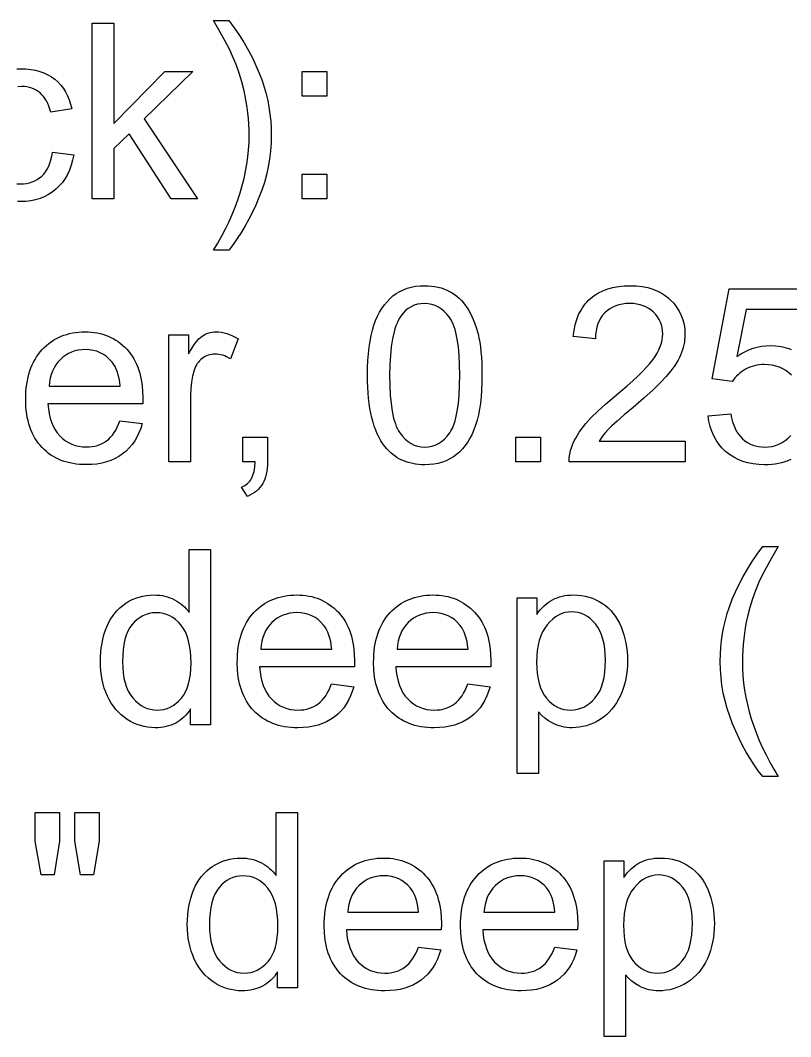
# Model space of a CAD drawing. Extents: x 0.6 to 44.2, y 0 to 23.3.
# Drawn here: x 8.001 to 9.757, y 19.765 to 22.083 of the extents above; entities that cross this region are included whole.
import ezdxf

# ---------------------------------------------------------------- set-up
doc = ezdxf.new("R2010")
doc.units = 0
doc.layers.add('CUTOUTS', color=1, linetype='CONTINUOUS')

msp = doc.modelspace()

# ---------------------------------------------------------------- linework, layer by layer
at = {"layer": 'CUTOUTS'}
for points in [[(8.1647, 21.676), (8.1647, 22.076), (8.2138, 22.076), (8.2138, 21.8479), (8.33, 21.9658), (8.3936, 21.9658), (8.2828, 21.8583), (8.4048, 21.676), (8.3442, 21.676), (8.2485, 21.8242), (8.2138, 21.7909), (8.2138, 21.676)], [(8.476, 21.5584), (8.4408, 21.5584), (8.4507, 21.5748), (8.4599, 21.5912), (8.4685, 21.6076), (8.4765, 21.6239), (8.4838, 21.6403), (8.4905, 21.6567), (8.4966, 21.6731), (8.502, 21.6895), (8.5068, 21.7059), (8.5109, 21.7222), (8.5144, 21.7386), (8.5173, 21.755), (8.5195, 21.7714), (8.5211, 21.7878), (8.5221, 21.8042), (8.5224, 21.8206), (8.5222, 21.8334), (8.5217, 21.8462), (8.5208, 21.859), (8.5195, 21.8717), (8.5178, 21.8844), (8.5158, 21.8971), (8.5134, 21.9098), (8.5107, 21.9224), (8.5056, 21.9427), (8.4996, 21.9625), (8.4926, 21.982), (8.4847, 22.001), (8.478, 22.0153), (8.4684, 22.0337), (8.456, 22.0562), (8.4408, 22.0828), (8.476, 22.0828), (8.4884, 22.0657), (8.5, 22.0486), (8.5107, 22.0314), (8.5206, 22.0142), (8.5297, 21.997), (8.5379, 21.9798), (8.5453, 21.9626), (8.5519, 21.9453), (8.5568, 21.9304), (8.5611, 21.9152), (8.5647, 21.9), (8.5676, 21.8845), (8.5699, 21.8688), (8.5716, 21.853), (8.5726, 21.8371), (8.5729, 21.8209), (8.5724, 21.8026), (8.5711, 21.7844), (8.5689, 21.7663), (8.5658, 21.7485), (8.5618, 21.7307), (8.557, 21.7132), (8.5513, 21.6957), (8.5446, 21.6785), (8.5374, 21.6616), (8.5298, 21.6452), (8.5218, 21.6294), (8.5134, 21.6141), (8.5046, 21.5994), (8.4954, 21.5852), (8.4859, 21.5715)], [(8.6435, 21.9099), (8.6435, 21.9658), (8.6995, 21.9658), (8.6995, 21.9099)], [(8.6435, 21.676), (8.6435, 21.732), (8.6995, 21.732), (8.6995, 21.676)], [(8.7923, 21.2733), (8.7925, 21.2906), (8.7932, 21.307), (8.7943, 21.3226), (8.7959, 21.3373), (8.798, 21.3512), (8.8005, 21.3641), (8.8034, 21.3762), (8.8068, 21.3875), (8.8107, 21.398), (8.815, 21.4079), (8.8198, 21.4171), (8.825, 21.4258), (8.8306, 21.4338), (8.8367, 21.4412), (8.8433, 21.448), (8.8502, 21.4542), (8.8577, 21.4597), (8.8656, 21.4645), (8.8739, 21.4685), (8.8827, 21.4718), (8.892, 21.4744), (8.9018, 21.4762), (8.912, 21.4773), (8.9227, 21.4777), (8.9306, 21.4775), (8.9383, 21.4769), (8.9457, 21.4758), (8.9529, 21.4744), (8.9598, 21.4726), (8.9665, 21.4704), (8.973, 21.4677), (8.9792, 21.4647), (8.9851, 21.4613), (8.9908, 21.4575), (8.9962, 21.4534), (9.0013, 21.4489), (9.0062, 21.444), (9.0108, 21.4388), (9.0152, 21.4332), (9.0193, 21.4273), (9.0231, 21.4211), (9.0268, 21.4144), (9.0302, 21.4075), (9.0334, 21.4002), (9.0364, 21.3926), (9.0392, 21.3847), (9.0441, 21.3678), (9.0462, 21.3587), (9.048, 21.3488), (9.0496, 21.3381), (9.0508, 21.3267), (9.0518, 21.3145), (9.0525, 21.3015), (9.0531, 21.2733), (9.0529, 21.2561), (9.0522, 21.2398), (9.0511, 21.2243), (9.0495, 21.2097), (9.0474, 21.1959), (9.045, 21.183), (9.042, 21.1709), (9.0386, 21.1597), (9.0348, 21.1492), (9.0305, 21.1393), (9.0258, 21.13), (9.0206, 21.1213), (9.015, 21.1133), (9.0089, 21.1058), (9.0024, 21.099), (8.9954, 21.0928), (8.988, 21.0873), (8.9801, 21.0825), (8.9717, 21.0784), (8.9628, 21.0751), (8.9535, 21.0725), (8.9437, 21.0707), (8.9334, 21.0696), (8.9227, 21.0692), (8.9155, 21.0694), (8.9086, 21.0699), (8.9019, 21.0707), (8.8953, 21.0718), (8.8889, 21.0733), (8.8828, 21.075), (8.8768, 21.0771), (8.871, 21.0796), (8.8655, 21.0823), (8.8601, 21.0854), (8.8549, 21.0888), (8.8499, 21.0925), (8.8451, 21.0966), (8.8405, 21.101), (8.836, 21.1057), (8.8318, 21.1107), (8.827, 21.1172), (8.8225, 21.1241), (8.8184, 21.1316), (8.8145, 21.1396), (8.811, 21.148), (8.8077, 21.157), (8.8048, 21.1664), (8.8021, 21.1763), (8.7998, 21.1867), (8.7978, 21.1976), (8.7961, 21.209), (8.7947, 21.2209), (8.7936, 21.2332), (8.7929, 21.2461), (8.7924, 21.2595)], [(9.5164, 21.1232), (9.5164, 21.076), (9.252, 21.076), (9.2522, 21.0848), (9.2532, 21.0934), (9.255, 21.1019), (9.2577, 21.1101), (9.2604, 21.1169), (9.2635, 21.1236), (9.267, 21.1303), (9.2709, 21.1369), (9.2751, 21.1436), (9.2797, 21.1502), (9.2847, 21.1568), (9.2901, 21.1633), (9.3024, 21.1769), (9.3173, 21.1916), (9.3346, 21.2072), (9.3543, 21.2239), (9.37, 21.2369), (9.3843, 21.2493), (9.3973, 21.2609), (9.409, 21.2718), (9.4193, 21.2821), (9.4284, 21.2916), (9.4361, 21.3005), (9.4425, 21.3086), (9.4478, 21.3164), (9.4525, 21.324), (9.4564, 21.3316), (9.4596, 21.339), (9.4622, 21.3464), (9.4639, 21.3536), (9.465, 21.3607), (9.4654, 21.3677), (9.465, 21.3749), (9.4641, 21.3817), (9.4624, 21.3883), (9.4602, 21.3946), (9.4572, 21.4006), (9.4536, 21.4064), (9.4494, 21.4118), (9.4445, 21.417), (9.4391, 21.4217), (9.4333, 21.4257), (9.4271, 21.4292), (9.4205, 21.432), (9.4135, 21.4342), (9.4061, 21.4358), (9.3983, 21.4367), (9.3901, 21.437), (9.3814, 21.4367), (9.3732, 21.4357), (9.3655, 21.434), (9.3581, 21.4317), (9.3513, 21.4287), (9.3448, 21.425), (9.3389, 21.4207), (9.3333, 21.4157), (9.3283, 21.4101), (9.324, 21.4041), (9.3203, 21.3975), (9.3173, 21.3904), (9.3149, 21.3827), (9.3132, 21.3746), (9.3122, 21.3659), (9.3118, 21.3568), (9.2613, 21.362), (9.263, 21.3757), (9.2657, 21.3885), (9.2692, 21.4006), (9.2736, 21.4117), (9.279, 21.4221), (9.282, 21.4269), (9.2852, 21.4316), (9.2886, 21.436), (9.2923, 21.4402), (9.2962, 21.4443), (9.3003, 21.4481), (9.3091, 21.455), (9.3187, 21.461), (9.3289, 21.4661), (9.3399, 21.4703), (9.3517, 21.4735), (9.3641, 21.4758), (9.3773, 21.4772), (9.3912, 21.4777), (9.4052, 21.4772), (9.4184, 21.4757), (9.431, 21.4732), (9.4427, 21.4697), (9.4483, 21.4676), (9.4537, 21.4652), (9.459, 21.4626), (9.464, 21.4597), (9.4689, 21.4566), (9.4735, 21.4532), (9.478, 21.4496), (9.4823, 21.4457), (9.4902, 21.4375), (9.497, 21.4288), (9.5027, 21.4196), (9.5075, 21.41), (9.5111, 21.3999), (9.5138, 21.3893), (9.5153, 21.3782), (9.5159, 21.3666), (9.5157, 21.3606), (9.5152, 21.3547), (9.5145, 21.3487), (9.5134, 21.3428), (9.512, 21.3369), (9.5103, 21.3311), (9.506, 21.3194), (9.5034, 21.3136), (9.5003, 21.3077), (9.4968, 21.3017), (9.493, 21.2956), (9.484, 21.2832), (9.4734, 21.2706), (9.4601, 21.2566), (9.4431, 21.2401), (9.4223, 21.2214), (9.3977, 21.2002), (9.3776, 21.1831), (9.3614, 21.169), (9.3492, 21.1579), (9.341, 21.1498), (9.335, 21.1432), (9.3295, 21.1366), (9.3246, 21.1299), (9.3202, 21.1232)], [(8.8427, 21.2733), (8.8431, 21.2497), (8.8442, 21.2282), (8.846, 21.2087), (8.8485, 21.1913), (8.8517, 21.1759), (8.8536, 21.169), (8.8557, 21.1626), (8.8579, 21.1567), (8.8604, 21.1514), (8.863, 21.1465), (8.8658, 21.1422), (8.8717, 21.1346), (8.878, 21.1279), (8.8846, 21.1223), (8.8915, 21.1177), (8.8988, 21.1142), (8.9064, 21.1116), (8.9144, 21.1101), (8.9227, 21.1096), (8.931, 21.1101), (8.9389, 21.1116), (8.9465, 21.1142), (8.9538, 21.1178), (8.9608, 21.1224), (8.9674, 21.128), (8.9736, 21.1347), (8.9796, 21.1423), (8.9824, 21.1467), (8.985, 21.1515), (8.9874, 21.1569), (8.9897, 21.1628), (8.9917, 21.1692), (8.9936, 21.1761), (8.9969, 21.1914), (8.9994, 21.2088), (9.0012, 21.2283), (9.0023, 21.2498), (9.0026, 21.2733), (9.0023, 21.297), (9.0012, 21.3185), (8.9994, 21.3381), (8.9969, 21.3555), (8.9936, 21.3709), (8.9917, 21.3778), (8.9897, 21.3842), (8.9874, 21.39), (8.985, 21.3954), (8.9824, 21.4002), (8.9796, 21.4045), (8.9736, 21.4121), (8.9673, 21.4187), (8.9607, 21.4243), (8.9537, 21.4289), (8.9463, 21.4324), (8.9386, 21.435), (8.9305, 21.4365), (8.9221, 21.437), (8.9139, 21.4366), (8.9061, 21.4352), (8.8987, 21.433), (8.8917, 21.4298), (8.8852, 21.4258), (8.8791, 21.4209), (8.8734, 21.4151), (8.8681, 21.4084), (8.865, 21.4035), (8.8622, 21.3983), (8.8595, 21.3925), (8.857, 21.3862), (8.8547, 21.3795), (8.8526, 21.3722), (8.8491, 21.3563), (8.8463, 21.3385), (8.8443, 21.3187), (8.8431, 21.297)], [(8.2277, 21.1693), (8.2785, 21.1631), (8.2752, 21.1523), (8.2712, 21.1421), (8.2666, 21.1325), (8.2614, 21.1236), (8.2555, 21.1153), (8.249, 21.1076), (8.2418, 21.1005), (8.234, 21.094), (8.2256, 21.0883), (8.2166, 21.0833), (8.2071, 21.0791), (8.197, 21.0756), (8.1864, 21.0729), (8.1752, 21.071), (8.1634, 21.0699), (8.1511, 21.0695), (8.1432, 21.0696), (8.1356, 21.0701), (8.1281, 21.0709), (8.1209, 21.0719), (8.1139, 21.0733), (8.1071, 21.075), (8.1005, 21.077), (8.0941, 21.0793), (8.0879, 21.0819), (8.0819, 21.0848), (8.0761, 21.088), (8.0705, 21.0915), (8.0651, 21.0953), (8.06, 21.0995), (8.055, 21.1039), (8.0502, 21.1086), (8.0457, 21.1136), (8.0415, 21.1189), (8.0376, 21.1244), (8.0339, 21.1302), (8.0306, 21.1362), (8.0275, 21.1424), (8.0248, 21.1489), (8.0223, 21.1557), (8.0201, 21.1627), (8.0182, 21.1699), (8.0166, 21.1774), (8.0153, 21.1851), (8.0143, 21.1931), (8.0136, 21.2013), (8.013, 21.2185), (8.0131, 21.2275), (8.0136, 21.2362), (8.0143, 21.2447), (8.0153, 21.253), (8.0167, 21.261), (8.0183, 21.2687), (8.0202, 21.2762), (8.0224, 21.2834), (8.0249, 21.2904), (8.0277, 21.2971), (8.0308, 21.3035), (8.0342, 21.3097), (8.0378, 21.3157), (8.0418, 21.3214), (8.0461, 21.3268), (8.0506, 21.332), (8.0554, 21.3369), (8.0604, 21.3414), (8.0655, 21.3457), (8.0709, 21.3496), (8.0764, 21.3533), (8.082, 21.3566), (8.0879, 21.3596), (8.0939, 21.3622), (8.1001, 21.3646), (8.1064, 21.3667), (8.113, 21.3684), (8.1197, 21.3698), (8.1266, 21.3709), (8.1337, 21.3717), (8.1409, 21.3722), (8.1483, 21.3723), (8.1555, 21.3722), (8.1625, 21.3717), (8.1694, 21.371), (8.1761, 21.3699), (8.1826, 21.3685), (8.1889, 21.3668), (8.1951, 21.3648), (8.2011, 21.3625), (8.207, 21.3598), (8.2127, 21.3569), (8.2182, 21.3536), (8.2235, 21.3501), (8.2287, 21.3462), (8.2337, 21.3421), (8.2386, 21.3376), (8.2433, 21.3328), (8.2477, 21.3277), (8.2519, 21.3224), (8.2558, 21.3168), (8.2594, 21.311), (8.2627, 21.3049), (8.2657, 21.2986), (8.2685, 21.292), (8.2709, 21.2852), (8.2731, 21.2781), (8.2749, 21.2707), (8.2765, 21.2632), (8.2778, 21.2553), (8.2788, 21.2472), (8.2795, 21.2389), (8.2801, 21.2215), (8.2798, 21.2084), (8.0637, 21.2084), (8.0648, 21.1968), (8.0665, 21.1859), (8.0688, 21.1757), (8.0719, 21.1662), (8.0756, 21.1574), (8.08, 21.1493), (8.085, 21.1419), (8.0908, 21.1352), (8.097, 21.1293), (8.1036, 21.1241), (8.1107, 21.1198), (8.118, 21.1162), (8.1258, 21.1134), (8.1339, 21.1114), (8.1424, 21.1103), (8.1513, 21.1099), (8.158, 21.1101), (8.1643, 21.1107), (8.1705, 21.1119), (8.1764, 21.1134), (8.182, 21.1154), (8.1874, 21.1178), (8.1925, 21.1207), (8.1974, 21.124), (8.2021, 21.1279), (8.2065, 21.1322), (8.2106, 21.1371), (8.2146, 21.1425), (8.2182, 21.1484), (8.2216, 21.1548), (8.2248, 21.1618)], [(8.3396, 21.076), (8.3396, 21.3658), (8.3838, 21.3658), (8.3838, 21.3219), (8.3921, 21.336), (8.3961, 21.342), (8.4001, 21.3474), (8.4039, 21.3522), (8.4077, 21.3563), (8.4114, 21.3597), (8.415, 21.3625), (8.4187, 21.3648), (8.4224, 21.3668), (8.4262, 21.3685), (8.4301, 21.3699), (8.4341, 21.371), (8.4381, 21.3717), (8.4423, 21.3722), (8.4465, 21.3723), (8.4528, 21.3721), (8.459, 21.3714), (8.4653, 21.3701), (8.4716, 21.3684), (8.4779, 21.3662), (8.4843, 21.3634), (8.4906, 21.3602), (8.497, 21.3565), (8.4801, 21.311), (8.4711, 21.3156), (8.4666, 21.3174), (8.4621, 21.3189), (8.4576, 21.3201), (8.4531, 21.3209), (8.4486, 21.3214), (8.4441, 21.3216), (8.4401, 21.3214), (8.4362, 21.321), (8.4325, 21.3202), (8.4288, 21.3192), (8.4252, 21.3178), (8.4218, 21.3161), (8.4184, 21.3142), (8.4152, 21.3119), (8.4121, 21.3094), (8.4092, 21.3066), (8.4066, 21.3036), (8.4042, 21.3003), (8.402, 21.2969), (8.4001, 21.2932), (8.3969, 21.285), (8.3933, 21.2716), (8.3908, 21.2576), (8.3892, 21.243), (8.3887, 21.2277), (8.3887, 21.076)], [(8.0665, 21.2487), (8.2283, 21.2487), (8.2273, 21.2576), (8.2259, 21.2659), (8.2241, 21.2736), (8.222, 21.2807), (8.2195, 21.2873), (8.2166, 21.2933), (8.2133, 21.2987), (8.2097, 21.3036), (8.2036, 21.3102), (8.1971, 21.316), (8.1902, 21.3209), (8.1828, 21.3249), (8.1749, 21.328), (8.1667, 21.3302), (8.158, 21.3315), (8.1489, 21.332), (8.1406, 21.3316), (8.1326, 21.3305), (8.125, 21.3288), (8.1177, 21.3263), (8.1108, 21.3231), (8.1042, 21.3192), (8.0979, 21.3146), (8.092, 21.3093), (8.0865, 21.3034), (8.0817, 21.297), (8.0776, 21.2902), (8.0741, 21.2828), (8.0712, 21.275), (8.069, 21.2667), (8.0674, 21.258)], [(8.5082, 21.076), (8.5082, 21.132), (8.5641, 21.132), (8.5641, 21.076), (8.564, 21.0685), (8.5635, 21.0614), (8.5626, 21.0546), (8.5614, 21.0482), (8.5599, 21.0421), (8.558, 21.0365), (8.5558, 21.0312), (8.5532, 21.0262), (8.5503, 21.0216), (8.547, 21.0173), (8.5432, 21.0132), (8.5391, 21.0094), (8.5346, 21.0059), (8.5296, 21.0026), (8.5243, 20.9996), (8.5186, 20.9969), (8.5049, 21.0179), (8.5122, 21.0217), (8.5155, 21.0239), (8.5184, 21.0263), (8.5212, 21.0289), (8.5237, 21.0317), (8.5259, 21.0348), (8.5279, 21.038), (8.5296, 21.0415), (8.5311, 21.0453), (8.5336, 21.0541), (8.5352, 21.0643), (8.536, 21.076)], [(9.1306, 21.076), (9.1306, 21.132), (9.1865, 21.132), (9.1865, 21.076)], [(8.389, 20.476), (8.389, 20.5126), (8.3854, 20.5074), (8.3817, 20.5025), (8.3777, 20.4979), (8.3736, 20.4937), (8.3692, 20.4899), (8.3647, 20.4863), (8.3599, 20.4831), (8.3549, 20.4803), (8.3498, 20.4777), (8.3444, 20.4755), (8.3388, 20.4737), (8.3331, 20.4722), (8.3271, 20.471), (8.3209, 20.4702), (8.3145, 20.4696), (8.3079, 20.4695), (8.2994, 20.4698), (8.291, 20.4707), (8.2827, 20.4722), (8.2747, 20.4743), (8.2668, 20.4769), (8.2591, 20.4802), (8.2516, 20.4841), (8.2442, 20.4886), (8.2372, 20.4936), (8.2305, 20.4991), (8.2243, 20.505), (8.2184, 20.5115), (8.213, 20.5184), (8.208, 20.5257), (8.2034, 20.5336), (8.1992, 20.5419), (8.1955, 20.5506), (8.1922, 20.5597), (8.1895, 20.569), (8.1872, 20.5787), (8.1855, 20.5887), (8.1842, 20.599), (8.1835, 20.6097), (8.1832, 20.6206), (8.1835, 20.6314), (8.1842, 20.6418), (8.1853, 20.652), (8.1869, 20.662), (8.1889, 20.6717), (8.1914, 20.6812), (8.1943, 20.6904), (8.1977, 20.6994), (8.2015, 20.7079), (8.2058, 20.716), (8.2106, 20.7235), (8.2158, 20.7306), (8.2214, 20.7371), (8.2275, 20.7431), (8.2341, 20.7486), (8.2411, 20.7535), (8.2484, 20.7579), (8.256, 20.7618), (8.2637, 20.765), (8.2717, 20.7676), (8.2799, 20.7697), (8.2883, 20.7712), (8.2969, 20.772), (8.3058, 20.7723), (8.3122, 20.7722), (8.3185, 20.7717), (8.3246, 20.7708), (8.3305, 20.7696), (8.3363, 20.768), (8.3418, 20.7661), (8.3472, 20.7639), (8.3524, 20.7613), (8.3574, 20.7584), (8.3622, 20.7553), (8.3667, 20.7521), (8.371, 20.7486), (8.375, 20.7449), (8.3788, 20.741), (8.3824, 20.7368), (8.3857, 20.7325), (8.3857, 20.876), (8.4345, 20.876), (8.4345, 20.476)], [(9.6932, 20.3584), (9.6832, 20.3715), (9.6737, 20.3852), (9.6645, 20.3994), (9.6557, 20.4141), (9.6473, 20.4294), (9.6393, 20.4452), (9.6317, 20.4616), (9.6244, 20.4785), (9.6179, 20.4957), (9.6122, 20.5132), (9.6073, 20.5307), (9.6034, 20.5485), (9.6003, 20.5663), (9.5981, 20.5844), (9.5968, 20.6026), (9.5963, 20.6209), (9.5967, 20.6371), (9.5977, 20.653), (9.5993, 20.6688), (9.6016, 20.6845), (9.6046, 20.7), (9.6082, 20.7152), (9.6124, 20.7304), (9.6174, 20.7453), (9.6239, 20.7626), (9.6313, 20.7798), (9.6395, 20.797), (9.6486, 20.8142), (9.6585, 20.8314), (9.6692, 20.8486), (9.6808, 20.8657), (9.6932, 20.8828), (9.7284, 20.8828), (9.7133, 20.8565), (9.701, 20.8342), (9.6915, 20.816), (9.6847, 20.8018), (9.6769, 20.7828), (9.6699, 20.7633), (9.6638, 20.7435), (9.6586, 20.7232), (9.6558, 20.7105), (9.6534, 20.6977), (9.6514, 20.6849), (9.6498, 20.6721), (9.6485, 20.6592), (9.6476, 20.6464), (9.647, 20.6335), (9.6468, 20.6206), (9.6471, 20.6042), (9.6481, 20.5878), (9.6497, 20.5714), (9.6519, 20.555), (9.6548, 20.5386), (9.6583, 20.5222), (9.6624, 20.5059), (9.6672, 20.4895), (9.6726, 20.4731), (9.6787, 20.4567), (9.6854, 20.4403), (9.6927, 20.4239), (9.7007, 20.4076), (9.7093, 20.3912), (9.7185, 20.3748), (9.7284, 20.3584)], [(8.7101, 20.5693), (8.7609, 20.5631), (8.7576, 20.5523), (8.7536, 20.5421), (8.749, 20.5325), (8.7438, 20.5236), (8.7379, 20.5153), (8.7314, 20.5076), (8.7242, 20.5005), (8.7164, 20.494), (8.708, 20.4883), (8.699, 20.4833), (8.6895, 20.4791), (8.6794, 20.4756), (8.6688, 20.4729), (8.6576, 20.471), (8.6458, 20.4699), (8.6335, 20.4695), (8.6256, 20.4696), (8.618, 20.4701), (8.6105, 20.4709), (8.6033, 20.4719), (8.5963, 20.4733), (8.5895, 20.475), (8.5829, 20.477), (8.5765, 20.4793), (8.5703, 20.4819), (8.5643, 20.4848), (8.5585, 20.488), (8.5529, 20.4915), (8.5475, 20.4953), (8.5424, 20.4995), (8.5374, 20.5039), (8.5326, 20.5086), (8.5281, 20.5136), (8.5239, 20.5189), (8.52, 20.5244), (8.5163, 20.5302), (8.513, 20.5362), (8.5099, 20.5424), (8.5072, 20.5489), (8.5047, 20.5557), (8.5025, 20.5627), (8.5006, 20.5699), (8.499, 20.5774), (8.4977, 20.5851), (8.4967, 20.5931), (8.496, 20.6013), (8.4954, 20.6185), (8.4955, 20.6275), (8.496, 20.6362), (8.4967, 20.6447), (8.4977, 20.653), (8.4991, 20.661), (8.5007, 20.6687), (8.5026, 20.6762), (8.5048, 20.6834), (8.5073, 20.6904), (8.5101, 20.6971), (8.5132, 20.7035), (8.5166, 20.7097), (8.5202, 20.7157), (8.5242, 20.7214), (8.5285, 20.7268), (8.533, 20.732), (8.5378, 20.7369), (8.5428, 20.7414), (8.5479, 20.7457), (8.5533, 20.7496), (8.5588, 20.7533), (8.5644, 20.7566), (8.5703, 20.7596), (8.5763, 20.7622), (8.5825, 20.7646), (8.5888, 20.7667), (8.5954, 20.7684), (8.6021, 20.7698), (8.609, 20.7709), (8.6161, 20.7717), (8.6233, 20.7722), (8.6307, 20.7723), (8.6379, 20.7722), (8.6449, 20.7717), (8.6518, 20.771), (8.6585, 20.7699), (8.665, 20.7685), (8.6713, 20.7668), (8.6775, 20.7648), (8.6835, 20.7625), (8.6894, 20.7598), (8.6951, 20.7569), (8.7006, 20.7536), (8.7059, 20.7501), (8.7111, 20.7462), (8.7161, 20.7421), (8.721, 20.7376), (8.7257, 20.7328), (8.7301, 20.7277), (8.7343, 20.7224), (8.7382, 20.7168), (8.7418, 20.711), (8.7451, 20.7049), (8.7481, 20.6986), (8.7509, 20.692), (8.7533, 20.6852), (8.7555, 20.6781), (8.7573, 20.6707), (8.7589, 20.6632), (8.7602, 20.6553), (8.7612, 20.6472), (8.7619, 20.6389), (8.7625, 20.6215), (8.7622, 20.6084), (8.5461, 20.6084), (8.5472, 20.5968), (8.5489, 20.5859), (8.5512, 20.5757), (8.5543, 20.5662), (8.558, 20.5574), (8.5624, 20.5493), (8.5674, 20.5419), (8.5732, 20.5352), (8.5794, 20.5293), (8.586, 20.5241), (8.5931, 20.5198), (8.6004, 20.5162), (8.6082, 20.5134), (8.6163, 20.5114), (8.6248, 20.5103), (8.6337, 20.5099), (8.6404, 20.5101), (8.6467, 20.5107), (8.6529, 20.5119), (8.6588, 20.5134), (8.6644, 20.5154), (8.6698, 20.5178), (8.6749, 20.5207), (8.6798, 20.524), (8.6845, 20.5279), (8.6889, 20.5322), (8.693, 20.5371), (8.697, 20.5425), (8.7006, 20.5484), (8.704, 20.5548), (8.7072, 20.5618)], [(9.0209, 20.5693), (9.0717, 20.5631), (9.0683, 20.5523), (9.0644, 20.5421), (9.0598, 20.5325), (9.0545, 20.5236), (9.0487, 20.5153), (9.0421, 20.5076), (9.035, 20.5005), (9.0272, 20.494), (9.0188, 20.4883), (9.0098, 20.4833), (9.0003, 20.4791), (8.9902, 20.4756), (8.9796, 20.4729), (8.9683, 20.471), (8.9566, 20.4699), (8.9442, 20.4695), (8.9364, 20.4696), (8.9287, 20.4701), (8.9213, 20.4709), (8.9141, 20.4719), (8.9071, 20.4733), (8.9003, 20.475), (8.8936, 20.477), (8.8872, 20.4793), (8.881, 20.4819), (8.875, 20.4848), (8.8693, 20.488), (8.8637, 20.4915), (8.8583, 20.4953), (8.8531, 20.4995), (8.8482, 20.5039), (8.8434, 20.5086), (8.8389, 20.5136), (8.8347, 20.5189), (8.8308, 20.5244), (8.8271, 20.5302), (8.8238, 20.5362), (8.8207, 20.5424), (8.818, 20.5489), (8.8155, 20.5557), (8.8133, 20.5627), (8.8114, 20.5699), (8.8098, 20.5774), (8.8085, 20.5851), (8.8075, 20.5931), (8.8067, 20.6013), (8.8062, 20.6185), (8.8063, 20.6275), (8.8068, 20.6362), (8.8075, 20.6447), (8.8085, 20.653), (8.8098, 20.661), (8.8115, 20.6687), (8.8134, 20.6762), (8.8156, 20.6834), (8.8181, 20.6904), (8.8209, 20.6971), (8.824, 20.7035), (8.8273, 20.7097), (8.831, 20.7157), (8.835, 20.7214), (8.8393, 20.7268), (8.8438, 20.732), (8.8486, 20.7369), (8.8536, 20.7414), (8.8587, 20.7457), (8.864, 20.7496), (8.8695, 20.7533), (8.8752, 20.7566), (8.881, 20.7596), (8.8871, 20.7622), (8.8933, 20.7646), (8.8996, 20.7667), (8.9062, 20.7684), (8.9129, 20.7698), (8.9198, 20.7709), (8.9268, 20.7717), (8.9341, 20.7722), (8.9415, 20.7723), (8.9487, 20.7722), (8.9557, 20.7717), (8.9625, 20.771), (8.9692, 20.7699), (8.9757, 20.7685), (8.9821, 20.7668), (8.9883, 20.7648), (8.9943, 20.7625), (9.0001, 20.7598), (9.0058, 20.7569), (9.0114, 20.7536), (9.0167, 20.7501), (9.0219, 20.7462), (9.0269, 20.7421), (9.0318, 20.7376), (9.0365, 20.7328), (9.0409, 20.7277), (9.0451, 20.7224), (9.049, 20.7168), (9.0526, 20.711), (9.0559, 20.7049), (9.0589, 20.6986), (9.0616, 20.692), (9.0641, 20.6852), (9.0662, 20.6781), (9.0681, 20.6707), (9.0697, 20.6632), (9.071, 20.6553), (9.072, 20.6472), (9.0727, 20.6389), (9.0733, 20.6215), (9.073, 20.6084), (8.8569, 20.6084), (8.8579, 20.5968), (8.8596, 20.5859), (8.862, 20.5757), (8.865, 20.5662), (8.8687, 20.5574), (8.8731, 20.5493), (8.8782, 20.5419), (8.8839, 20.5352), (8.8902, 20.5293), (8.8968, 20.5241), (8.9038, 20.5198), (8.9112, 20.5162), (8.919, 20.5134), (8.9271, 20.5114), (8.9356, 20.5103), (8.9445, 20.5099), (8.9511, 20.5101), (8.9575, 20.5107), (8.9636, 20.5119), (8.9695, 20.5134), (8.9752, 20.5154), (8.9806, 20.5178), (8.9857, 20.5207), (8.9906, 20.524), (8.9953, 20.5279), (8.9997, 20.5322), (9.0038, 20.5371), (9.0077, 20.5425), (9.0114, 20.5484), (9.0148, 20.5548), (9.018, 20.5618)], [(9.1333, 20.365), (9.1333, 20.7658), (9.1781, 20.7658), (9.1781, 20.7281), (9.1821, 20.7335), (9.1862, 20.7385), (9.1905, 20.7432), (9.1949, 20.7475), (9.1994, 20.7515), (9.2041, 20.7551), (9.2089, 20.7584), (9.2138, 20.7613), (9.2189, 20.7639), (9.2243, 20.7661), (9.2299, 20.768), (9.2358, 20.7696), (9.242, 20.7708), (9.2484, 20.7717), (9.2551, 20.7722), (9.2621, 20.7723), (9.2712, 20.772), (9.2801, 20.7711), (9.2887, 20.7697), (9.297, 20.7676), (9.3051, 20.7649), (9.3129, 20.7616), (9.3204, 20.7577), (9.3276, 20.7532), (9.3345, 20.7482), (9.3409, 20.7427), (9.3469, 20.7367), (9.3525, 20.7302), (9.3576, 20.7232), (9.3623, 20.7158), (9.3666, 20.7078), (9.3704, 20.6994), (9.3738, 20.6906), (9.3768, 20.6815), (9.3792, 20.6723), (9.3813, 20.6629), (9.3829, 20.6533), (9.384, 20.6434), (9.3847, 20.6334), (9.3849, 20.6231), (9.3846, 20.6121), (9.3839, 20.6014), (9.3826, 20.591), (9.3809, 20.5808), (9.3786, 20.571), (9.3759, 20.5614), (9.3727, 20.5521), (9.3689, 20.543), (9.3647, 20.5344), (9.36, 20.5262), (9.3549, 20.5186), (9.3493, 20.5116), (9.3433, 20.505), (9.3368, 20.499), (9.3299, 20.4934), (9.3225, 20.4884), (9.3149, 20.484), (9.3071, 20.4801), (9.2993, 20.4769), (9.2913, 20.4742), (9.2833, 20.4721), (9.2751, 20.4707), (9.2669, 20.4698), (9.2586, 20.4695), (9.2525, 20.4696), (9.2466, 20.4701), (9.2408, 20.4709), (9.2353, 20.4721), (9.2298, 20.4735), (9.2246, 20.4753), (9.2194, 20.4774), (9.2145, 20.4798), (9.2052, 20.4854), (9.1967, 20.4916), (9.1891, 20.4985), (9.1824, 20.506), (9.1824, 20.365)], [(8.2337, 20.6206), (8.2341, 20.6072), (8.2352, 20.5946), (8.237, 20.5828), (8.2396, 20.572), (8.2429, 20.562), (8.2469, 20.553), (8.2517, 20.5447), (8.2572, 20.5374), (8.2632, 20.531), (8.2695, 20.5254), (8.276, 20.5206), (8.2828, 20.5167), (8.2898, 20.5137), (8.2971, 20.5116), (8.3047, 20.5103), (8.3126, 20.5099), (8.3205, 20.5103), (8.3281, 20.5115), (8.3354, 20.5136), (8.3424, 20.5164), (8.349, 20.5201), (8.3554, 20.5247), (8.3615, 20.53), (8.3673, 20.5362), (8.3726, 20.5432), (8.3771, 20.5511), (8.381, 20.5598), (8.3842, 20.5694), (8.3866, 20.5799), (8.3884, 20.5913), (8.3894, 20.6035), (8.3898, 20.6165), (8.3894, 20.6309), (8.3884, 20.6443), (8.3866, 20.6567), (8.3841, 20.6681), (8.3808, 20.6785), (8.3769, 20.688), (8.3722, 20.6964), (8.3669, 20.7039), (8.361, 20.7104), (8.3548, 20.716), (8.3482, 20.7208), (8.3413, 20.7247), (8.3341, 20.7278), (8.3265, 20.7299), (8.3186, 20.7313), (8.3104, 20.7317), (8.3024, 20.7313), (8.2947, 20.73), (8.2874, 20.7279), (8.2803, 20.725), (8.2737, 20.7212), (8.2673, 20.7166), (8.2613, 20.7112), (8.2557, 20.7049), (8.2505, 20.6978), (8.2461, 20.6897), (8.2423, 20.6806), (8.2392, 20.6705), (8.2368, 20.6595), (8.2351, 20.6475), (8.2341, 20.6345)], [(8.5489, 20.6487), (8.7107, 20.6487), (8.7097, 20.6576), (8.7083, 20.6659), (8.7065, 20.6736), (8.7044, 20.6807), (8.7019, 20.6873), (8.699, 20.6933), (8.6957, 20.6987), (8.6921, 20.7036), (8.686, 20.7102), (8.6795, 20.716), (8.6726, 20.7209), (8.6652, 20.7249), (8.6573, 20.728), (8.6491, 20.7302), (8.6404, 20.7315), (8.6313, 20.732), (8.623, 20.7316), (8.615, 20.7305), (8.6074, 20.7288), (8.6001, 20.7263), (8.5932, 20.7231), (8.5866, 20.7192), (8.5803, 20.7146), (8.5744, 20.7093), (8.5689, 20.7034), (8.5641, 20.697), (8.56, 20.6902), (8.5565, 20.6828), (8.5536, 20.675), (8.5514, 20.6667), (8.5498, 20.658)], [(8.8596, 20.6487), (9.0214, 20.6487), (9.0204, 20.6576), (9.0191, 20.6659), (9.0173, 20.6736), (9.0152, 20.6807), (9.0127, 20.6873), (9.0098, 20.6933), (9.0065, 20.6987), (9.0029, 20.7036), (8.9968, 20.7102), (8.9903, 20.716), (8.9833, 20.7209), (8.9759, 20.7249), (8.9681, 20.728), (8.9599, 20.7302), (8.9512, 20.7315), (8.942, 20.732), (8.9338, 20.7316), (8.9258, 20.7305), (8.9182, 20.7288), (8.9109, 20.7263), (8.904, 20.7231), (8.8974, 20.7192), (8.8911, 20.7146), (8.8852, 20.7093), (8.8797, 20.7034), (8.8749, 20.697), (8.8708, 20.6902), (8.8673, 20.6828), (8.8644, 20.675), (8.8622, 20.6667), (8.8606, 20.658)], [(9.1778, 20.6193), (9.1781, 20.6057), (9.1792, 20.5931), (9.181, 20.5814), (9.1835, 20.5706), (9.1866, 20.5608), (9.1905, 20.5518), (9.1951, 20.5437), (9.2004, 20.5366), (9.2062, 20.5303), (9.2124, 20.5249), (9.2188, 20.5203), (9.2255, 20.5165), (9.2325, 20.5136), (9.2398, 20.5115), (9.2474, 20.5103), (9.2553, 20.5099), (9.2633, 20.5103), (9.2711, 20.5116), (9.2785, 20.5138), (9.2857, 20.5168), (9.2925, 20.5207), (9.2991, 20.5254), (9.3054, 20.5311), (9.3114, 20.5376), (9.3168, 20.545), (9.3216, 20.5533), (9.3256, 20.5626), (9.3288, 20.5729), (9.3314, 20.5841), (9.3332, 20.5962), (9.3343, 20.6093), (9.3347, 20.6234), (9.3343, 20.6368), (9.3333, 20.6493), (9.3315, 20.661), (9.329, 20.6718), (9.3258, 20.6817), (9.3219, 20.6908), (9.3172, 20.699), (9.3119, 20.7063), (9.3061, 20.7128), (9.3, 20.7184), (9.2936, 20.7231), (9.2869, 20.727), (9.28, 20.73), (9.2727, 20.7321), (9.2652, 20.7334), (9.2575, 20.7339), (9.2497, 20.7334), (9.2422, 20.732), (9.2349, 20.7297), (9.2279, 20.7265), (9.2211, 20.7224), (9.2145, 20.7174), (9.2081, 20.7114), (9.2019, 20.7045), (9.1963, 20.6968), (9.1914, 20.6882), (9.1872, 20.6788), (9.1838, 20.6686), (9.1812, 20.6575), (9.1793, 20.6456), (9.1782, 20.6328)], [(8.0479, 20.1344), (8.0343, 20.2105), (8.0343, 20.276), (8.0902, 20.276), (8.0902, 20.2105), (8.0779, 20.1344)], [(8.1382, 20.1344), (8.1249, 20.2105), (8.1249, 20.276), (8.1808, 20.276), (8.1808, 20.2105), (8.1677, 20.1344)], [(8.5871, 19.876), (8.5871, 19.9126), (8.5835, 19.9074), (8.5798, 19.9025), (8.5758, 19.8979), (8.5717, 19.8937), (8.5673, 19.8899), (8.5628, 19.8863), (8.558, 19.8831), (8.553, 19.8803), (8.5479, 19.8777), (8.5425, 19.8755), (8.5369, 19.8737), (8.5312, 19.8722), (8.5252, 19.871), (8.519, 19.8702), (8.5126, 19.8696), (8.506, 19.8695), (8.4975, 19.8698), (8.4891, 19.8707), (8.4808, 19.8722), (8.4728, 19.8743), (8.4649, 19.8769), (8.4572, 19.8802), (8.4497, 19.8841), (8.4423, 19.8886), (8.4353, 19.8936), (8.4286, 19.8991), (8.4224, 19.905), (8.4165, 19.9115), (8.4111, 19.9184), (8.4061, 19.9257), (8.4015, 19.9336), (8.3973, 19.9419), (8.3936, 19.9506), (8.3903, 19.9597), (8.3876, 19.969), (8.3853, 19.9787), (8.3836, 19.9887), (8.3823, 19.999), (8.3816, 20.0097), (8.3813, 20.0206), (8.3816, 20.0314), (8.3822, 20.0418), (8.3834, 20.052), (8.385, 20.062), (8.387, 20.0717), (8.3895, 20.0812), (8.3924, 20.0904), (8.3958, 20.0994), (8.3996, 20.1079), (8.4039, 20.116), (8.4087, 20.1235), (8.4139, 20.1306), (8.4195, 20.1371), (8.4256, 20.1431), (8.4322, 20.1486), (8.4392, 20.1535), (8.4465, 20.1579), (8.4541, 20.1618), (8.4618, 20.165), (8.4698, 20.1676), (8.478, 20.1697), (8.4864, 20.1712), (8.495, 20.172), (8.5038, 20.1723), (8.5103, 20.1722), (8.5166, 20.1717), (8.5227, 20.1708), (8.5286, 20.1696), (8.5344, 20.168), (8.5399, 20.1661), (8.5453, 20.1639), (8.5505, 20.1613), (8.5555, 20.1584), (8.5603, 20.1553), (8.5648, 20.1521), (8.5691, 20.1486), (8.5731, 20.1449), (8.5769, 20.141), (8.5805, 20.1368), (8.5838, 20.1325), (8.5838, 20.276), (8.6326, 20.276), (8.6326, 19.876)], [(8.9082, 19.9693), (8.959, 19.9631), (8.9556, 19.9523), (8.9517, 19.9421), (8.9471, 19.9325), (8.9418, 19.9236), (8.936, 19.9153), (8.9294, 19.9076), (8.9223, 19.9005), (8.9145, 19.894), (8.9061, 19.8883), (8.8971, 19.8833), (8.8876, 19.8791), (8.8775, 19.8756), (8.8669, 19.8729), (8.8557, 19.871), (8.8439, 19.8699), (8.8315, 19.8695), (8.8237, 19.8696), (8.8161, 19.8701), (8.8086, 19.8709), (8.8014, 19.8719), (8.7944, 19.8733), (8.7876, 19.875), (8.781, 19.877), (8.7746, 19.8793), (8.7684, 19.8819), (8.7624, 19.8848), (8.7566, 19.888), (8.751, 19.8915), (8.7456, 19.8953), (8.7404, 19.8995), (8.7355, 19.9039), (8.7307, 19.9086), (8.7262, 19.9136), (8.722, 19.9189), (8.7181, 19.9244), (8.7144, 19.9302), (8.7111, 19.9362), (8.708, 19.9424), (8.7053, 19.9489), (8.7028, 19.9557), (8.7006, 19.9627), (8.6987, 19.9699), (8.6971, 19.9774), (8.6958, 19.9851), (8.6948, 19.9931), (8.6941, 20.0013), (8.6935, 20.0185), (8.6936, 20.0275), (8.6941, 20.0362), (8.6948, 20.0447), (8.6958, 20.053), (8.6972, 20.061), (8.6988, 20.0687), (8.7007, 20.0762), (8.7029, 20.0834), (8.7054, 20.0904), (8.7082, 20.0971), (8.7113, 20.1035), (8.7147, 20.1097), (8.7183, 20.1157), (8.7223, 20.1214), (8.7266, 20.1268), (8.7311, 20.132), (8.7359, 20.1369), (8.7409, 20.1414), (8.746, 20.1457), (8.7514, 20.1496), (8.7569, 20.1533), (8.7625, 20.1566), (8.7684, 20.1596), (8.7744, 20.1622), (8.7806, 20.1646), (8.7869, 20.1667), (8.7935, 20.1684), (8.8002, 20.1698), (8.8071, 20.1709), (8.8142, 20.1717), (8.8214, 20.1722), (8.8288, 20.1723), (8.836, 20.1722), (8.843, 20.1717), (8.8499, 20.171), (8.8565, 20.1699), (8.8631, 20.1685), (8.8694, 20.1668), (8.8756, 20.1648), (8.8816, 20.1625), (8.8875, 20.1598), (8.8931, 20.1569), (8.8987, 20.1536), (8.904, 20.1501), (8.9092, 20.1462), (8.9142, 20.1421), (8.9191, 20.1376), (8.9238, 20.1328), (8.9282, 20.1277), (8.9324, 20.1224), (8.9363, 20.1168), (8.9399, 20.111), (8.9432, 20.1049), (8.9462, 20.0986), (8.9489, 20.092), (8.9514, 20.0852), (8.9536, 20.0781), (8.9554, 20.0707), (8.957, 20.0632), (8.9583, 20.0553), (8.9593, 20.0472), (8.96, 20.0389), (8.9606, 20.0215), (8.9603, 20.0084), (8.7442, 20.0084), (8.7452, 19.9968), (8.7469, 19.9859), (8.7493, 19.9757), (8.7523, 19.9662), (8.7561, 19.9574), (8.7604, 19.9493), (8.7655, 19.9419), (8.7712, 19.9352), (8.7775, 19.9293), (8.7841, 19.9241), (8.7911, 19.9198), (8.7985, 19.9162), (8.8063, 19.9134), (8.8144, 19.9114), (8.8229, 19.9103), (8.8318, 19.9099), (8.8384, 19.9101), (8.8448, 19.9107), (8.851, 19.9119), (8.8568, 19.9134), (8.8625, 19.9154), (8.8679, 19.9178), (8.873, 19.9207), (8.8779, 19.924), (8.8826, 19.9279), (8.887, 19.9322), (8.8911, 19.9371), (8.895, 19.9425), (8.8987, 19.9484), (8.9021, 19.9548), (8.9053, 19.9618)], [(9.219, 19.9693), (9.2697, 19.9631), (9.2664, 19.9523), (9.2625, 19.9421), (9.2579, 19.9325), (9.2526, 19.9236), (9.2467, 19.9153), (9.2402, 19.9076), (9.2331, 19.9005), (9.2253, 19.894), (9.2169, 19.8883), (9.2079, 19.8833), (9.1984, 19.8791), (9.1883, 19.8756), (9.1776, 19.8729), (9.1664, 19.871), (9.1547, 19.8699), (9.1423, 19.8695), (9.1345, 19.8696), (9.1268, 19.8701), (9.1194, 19.8709), (9.1122, 19.8719), (9.1052, 19.8733), (9.0983, 19.875), (9.0917, 19.877), (9.0853, 19.8793), (9.0791, 19.8819), (9.0731, 19.8848), (9.0674, 19.888), (9.0618, 19.8915), (9.0564, 19.8953), (9.0512, 19.8995), (9.0463, 19.9039), (9.0415, 19.9086), (9.037, 19.9136), (9.0328, 19.9189), (9.0288, 19.9244), (9.0252, 19.9302), (9.0219, 19.9362), (9.0188, 19.9424), (9.016, 19.9489), (9.0136, 19.9557), (9.0114, 19.9627), (9.0095, 19.9699), (9.0079, 19.9774), (9.0066, 19.9851), (9.0056, 19.9931), (9.0048, 20.0013), (9.0043, 20.0185), (9.0044, 20.0275), (9.0048, 20.0362), (9.0056, 20.0447), (9.0066, 20.053), (9.0079, 20.061), (9.0096, 20.0687), (9.0115, 20.0762), (9.0137, 20.0834), (9.0162, 20.0904), (9.019, 20.0971), (9.0221, 20.1035), (9.0254, 20.1097), (9.0291, 20.1157), (9.0331, 20.1214), (9.0374, 20.1268), (9.0419, 20.132), (9.0467, 20.1369), (9.0517, 20.1414), (9.0568, 20.1457), (9.0621, 20.1496), (9.0676, 20.1533), (9.0733, 20.1566), (9.0791, 20.1596), (9.0852, 20.1622), (9.0914, 20.1646), (9.0977, 20.1667), (9.1043, 20.1684), (9.111, 20.1698), (9.1179, 20.1709), (9.1249, 20.1717), (9.1322, 20.1722), (9.1396, 20.1723), (9.1468, 20.1722), (9.1538, 20.1717), (9.1606, 20.171), (9.1673, 20.1699), (9.1738, 20.1685), (9.1802, 20.1668), (9.1864, 20.1648), (9.1924, 20.1625), (9.1982, 20.1598), (9.2039, 20.1569), (9.2094, 20.1536), (9.2148, 20.1501), (9.22, 20.1462), (9.225, 20.1421), (9.2299, 20.1376), (9.2345, 20.1328), (9.239, 20.1277), (9.2432, 20.1224), (9.2471, 20.1168), (9.2507, 20.111), (9.254, 20.1049), (9.257, 20.0986), (9.2597, 20.092), (9.2622, 20.0852), (9.2643, 20.0781), (9.2662, 20.0707), (9.2678, 20.0632), (9.2691, 20.0553), (9.2701, 20.0472), (9.2708, 20.0389), (9.2714, 20.0215), (9.2711, 20.0084), (9.055, 20.0084), (9.056, 19.9968), (9.0577, 19.9859), (9.0601, 19.9757), (9.0631, 19.9662), (9.0668, 19.9574), (9.0712, 19.9493), (9.0763, 19.9419), (9.082, 19.9352), (9.0883, 19.9293), (9.0949, 19.9241), (9.1019, 19.9198), (9.1093, 19.9162), (9.1171, 19.9134), (9.1252, 19.9114), (9.1337, 19.9103), (9.1426, 19.9099), (9.1492, 19.9101), (9.1556, 19.9107), (9.1617, 19.9119), (9.1676, 19.9134), (9.1733, 19.9154), (9.1787, 19.9178), (9.1838, 19.9207), (9.1887, 19.924), (9.1934, 19.9279), (9.1978, 19.9322), (9.2019, 19.9371), (9.2058, 19.9425), (9.2095, 19.9484), (9.2129, 19.9548), (9.2161, 19.9618)], [(9.3314, 19.765), (9.3314, 20.1658), (9.3762, 20.1658), (9.3762, 20.1281), (9.3802, 20.1335), (9.3843, 20.1385), (9.3886, 20.1432), (9.393, 20.1475), (9.3975, 20.1515), (9.4022, 20.1551), (9.407, 20.1584), (9.4119, 20.1613), (9.417, 20.1639), (9.4224, 20.1661), (9.428, 20.168), (9.4339, 20.1696), (9.4401, 20.1708), (9.4465, 20.1717), (9.4532, 20.1722), (9.4602, 20.1723), (9.4693, 20.172), (9.4782, 20.1711), (9.4868, 20.1697), (9.4951, 20.1676), (9.5032, 20.1649), (9.5109, 20.1616), (9.5184, 20.1577), (9.5257, 20.1532), (9.5326, 20.1482), (9.539, 20.1427), (9.545, 20.1367), (9.5506, 20.1302), (9.5557, 20.1232), (9.5604, 20.1158), (9.5647, 20.1078), (9.5685, 20.0994), (9.5719, 20.0906), (9.5748, 20.0815), (9.5773, 20.0723), (9.5794, 20.0629), (9.5809, 20.0533), (9.5821, 20.0434), (9.5827, 20.0334), (9.583, 20.0231), (9.5827, 20.0121), (9.582, 20.0014), (9.5807, 19.991), (9.579, 19.9808), (9.5767, 19.971), (9.574, 19.9614), (9.5708, 19.9521), (9.567, 19.943), (9.5628, 19.9344), (9.5581, 19.9262), (9.553, 19.9186), (9.5474, 19.9116), (9.5414, 19.905), (9.5349, 19.899), (9.528, 19.8934), (9.5206, 19.8884), (9.513, 19.884), (9.5052, 19.8801), (9.4974, 19.8769), (9.4894, 19.8742), (9.4814, 19.8721), (9.4732, 19.8707), (9.465, 19.8698), (9.4566, 19.8695), (9.4506, 19.8696), (9.4447, 19.8701), (9.4389, 19.8709), (9.4333, 19.8721), (9.4279, 19.8735), (9.4226, 19.8753), (9.4175, 19.8774), (9.4126, 19.8798), (9.4033, 19.8854), (9.3948, 19.8916), (9.3872, 19.8985), (9.3805, 19.906), (9.3805, 19.765)], [(8.4318, 20.0206), (8.4322, 20.0072), (8.4333, 19.9946), (8.4351, 19.9828), (8.4377, 19.972), (8.441, 19.962), (8.445, 19.953), (8.4498, 19.9447), (8.4553, 19.9374), (8.4613, 19.931), (8.4675, 19.9254), (8.4741, 19.9206), (8.4809, 19.9167), (8.4879, 19.9137), (8.4952, 19.9116), (8.5028, 19.9103), (8.5107, 19.9099), (8.5186, 19.9103), (8.5262, 19.9115), (8.5335, 19.9136), (8.5404, 19.9164), (8.5471, 19.9201), (8.5535, 19.9247), (8.5596, 19.93), (8.5654, 19.9362), (8.5707, 19.9432), (8.5752, 19.9511), (8.5791, 19.9598), (8.5823, 19.9694), (8.5847, 19.9799), (8.5865, 19.9913), (8.5875, 20.0035), (8.5879, 20.0165), (8.5875, 20.0309), (8.5865, 20.0443), (8.5847, 20.0567), (8.5822, 20.0681), (8.5789, 20.0785), (8.575, 20.088), (8.5703, 20.0964), (8.565, 20.1039), (8.5591, 20.1104), (8.5528, 20.116), (8.5463, 20.1208), (8.5394, 20.1247), (8.5322, 20.1278), (8.5246, 20.1299), (8.5167, 20.1313), (8.5085, 20.1317), (8.5005, 20.1313), (8.4928, 20.13), (8.4854, 20.1279), (8.4784, 20.125), (8.4718, 20.1212), (8.4654, 20.1166), (8.4594, 20.1112), (8.4538, 20.1049), (8.4486, 20.0978), (8.4442, 20.0897), (8.4404, 20.0806), (8.4373, 20.0705), (8.4349, 20.0595), (8.4332, 20.0475), (8.4322, 20.0345)], [(8.747, 20.0487), (8.9088, 20.0487), (8.9078, 20.0576), (8.9064, 20.0659), (8.9046, 20.0736), (8.9025, 20.0807), (8.9, 20.0873), (8.8971, 20.0933), (8.8938, 20.0987), (8.8902, 20.1036), (8.8841, 20.1102), (8.8776, 20.116), (8.8706, 20.1209), (8.8633, 20.1249), (8.8554, 20.128), (8.8472, 20.1302), (8.8385, 20.1315), (8.8294, 20.132), (8.8211, 20.1316), (8.8131, 20.1305), (8.8055, 20.1288), (8.7982, 20.1263), (8.7913, 20.1231), (8.7847, 20.1192), (8.7784, 20.1146), (8.7725, 20.1093), (8.767, 20.1034), (8.7622, 20.097), (8.7581, 20.0902), (8.7546, 20.0828), (8.7517, 20.075), (8.7495, 20.0667), (8.7479, 20.058)], [(9.0577, 20.0487), (9.2195, 20.0487), (9.2185, 20.0576), (9.2171, 20.0659), (9.2154, 20.0736), (9.2133, 20.0807), (9.2108, 20.0873), (9.2079, 20.0933), (9.2046, 20.0987), (9.201, 20.1036), (9.1949, 20.1102), (9.1884, 20.116), (9.1814, 20.1209), (9.174, 20.1249), (9.1662, 20.128), (9.158, 20.1302), (9.1493, 20.1315), (9.1401, 20.132), (9.1318, 20.1316), (9.1239, 20.1305), (9.1163, 20.1288), (9.109, 20.1263), (9.1021, 20.1231), (9.0954, 20.1192), (9.0892, 20.1146), (9.0832, 20.1093), (9.0778, 20.1034), (9.073, 20.097), (9.0689, 20.0902), (9.0653, 20.0828), (9.0625, 20.075), (9.0603, 20.0667), (9.0587, 20.058)], [(9.3759, 20.0193), (9.3762, 20.0057), (9.3773, 19.9931), (9.3791, 19.9814), (9.3815, 19.9706), (9.3847, 19.9608), (9.3886, 19.9518), (9.3932, 19.9437), (9.3985, 19.9366), (9.4043, 19.9303), (9.4104, 19.9249), (9.4169, 19.9203), (9.4236, 19.9165), (9.4306, 19.9136), (9.4379, 19.9115), (9.4455, 19.9103), (9.4534, 19.9099), (9.4614, 19.9103), (9.4692, 19.9116), (9.4766, 19.9138), (9.4838, 19.9168), (9.4906, 19.9207), (9.4972, 19.9254), (9.5035, 19.9311), (9.5094, 19.9376), (9.5149, 19.945), (9.5196, 19.9533), (9.5237, 19.9626), (9.5269, 19.9729), (9.5295, 19.9841), (9.5313, 19.9962), (9.5324, 20.0093), (9.5328, 20.0234), (9.5324, 20.0368), (9.5313, 20.0493), (9.5296, 20.061), (9.5271, 20.0718), (9.5239, 20.0817), (9.52, 20.0908), (9.5153, 20.099), (9.51, 20.1063), (9.5042, 20.1128), (9.498, 20.1184), (9.4917, 20.1231), (9.485, 20.127), (9.478, 20.13), (9.4708, 20.1321), (9.4633, 20.1334), (9.4556, 20.1339), (9.4478, 20.1334), (9.4403, 20.132), (9.433, 20.1297), (9.426, 20.1265), (9.4192, 20.1224), (9.4126, 20.1174), (9.4062, 20.1114), (9.4, 20.1045), (9.3944, 20.0968), (9.3895, 20.0882), (9.3853, 20.0788), (9.3819, 20.0686), (9.3793, 20.0575), (9.3774, 20.0456), (9.3763, 20.0328)]]:
    msp.add_lwpolyline(points, close=True, dxfattribs=at)
for points in [[(7.9928, 21.9721), (8.0021, 21.9723), (8.0136, 21.972), (8.0246, 21.9709), (8.0351, 21.969), (8.045, 21.9664), (8.0544, 21.963), (8.0632, 21.9589), (8.0715, 21.9541), (8.0793, 21.9485), (8.0865, 21.9422), (8.093, 21.9353), (8.0988, 21.9277), (8.1039, 21.9196), (8.1084, 21.9108), (8.1122, 21.9014), (8.1153, 21.8913), (8.1178, 21.8807), (8.07, 21.8733), (8.0681, 21.8804), (8.0659, 21.887), (8.0634, 21.8932), (8.0606, 21.8989), (8.0574, 21.9041), (8.0539, 21.909), (8.05, 21.9133), (8.0459, 21.9172), (8.0414, 21.9207), (8.0368, 21.9237), (8.0319, 21.9262), (8.0267, 21.9283), (8.0214, 21.9299), (8.0158, 21.931), (8.01, 21.9317), (8.004, 21.932), (7.9949, 21.9315)], [(7.9925, 21.7103), (8.0013, 21.7099), (8.0083, 21.7101), (8.0151, 21.711), (8.0216, 21.7124), (8.0278, 21.7143), (8.0337, 21.7168), (8.0393, 21.7198), (8.0446, 21.7234), (8.0496, 21.7276), (8.0542, 21.7323), (8.0583, 21.7377), (8.0621, 21.7436), (8.0654, 21.7501), (8.0682, 21.7572), (8.0706, 21.7649), (8.0726, 21.7733), (8.0741, 21.7822), (8.1224, 21.7759), (8.12, 21.7637), (8.1169, 21.7523), (8.113, 21.7415), (8.1083, 21.7314), (8.1029, 21.7219), (8.0966, 21.7132), (8.0896, 21.7051), (8.0819, 21.6977), (8.0735, 21.6911), (8.0647, 21.6854), (8.0553, 21.6805), (8.0456, 21.6765), (8.0353, 21.6734), (8.0246, 21.6712), (8.0134, 21.6699), (8.0018, 21.6695), (7.9945, 21.6696)], [(9.7586, 21.2736), (9.7524, 21.2793), (9.7458, 21.2842), (9.7388, 21.2884), (9.7313, 21.2918), (9.7234, 21.2944), (9.7149, 21.2963), (9.7061, 21.2975), (9.6968, 21.2979), (9.6909, 21.2977), (9.6852, 21.2972), (9.6796, 21.2963), (9.6742, 21.2952), (9.6689, 21.2936), (9.6638, 21.2918), (9.6588, 21.2896), (9.6539, 21.2871), (9.6493, 21.2843), (9.6449, 21.2813), (9.6407, 21.2781), (9.6369, 21.2747), (9.6332, 21.2711), (9.6299, 21.2673), (9.6268, 21.2633), (9.6239, 21.2591), (9.5778, 21.2651), (9.6165, 21.4706), (9.8154, 21.4706)], [(9.8154, 21.4236), (9.6558, 21.4236), (9.6343, 21.3161), (9.6433, 21.322), (9.6525, 21.3271), (9.6618, 21.3314), (9.6712, 21.335), (9.6807, 21.3377), (9.6903, 21.3397), (9.7, 21.3408), (9.7099, 21.3412), (9.7227, 21.3407), (9.735, 21.339), (9.741, 21.3377), (9.7468, 21.3361), (9.7526, 21.3343), (9.7581, 21.3322)], [(9.7571, 21.0813), (9.7504, 21.0785), (9.7436, 21.076), (9.7364, 21.0739), (9.7291, 21.0722), (9.7216, 21.0709), (9.7138, 21.07), (9.7058, 21.0694), (9.6976, 21.0692), (9.6842, 21.0697), (9.6715, 21.0711), (9.6595, 21.0735), (9.648, 21.0768), (9.6372, 21.0811), (9.627, 21.0864), (9.6174, 21.0926), (9.6085, 21.0998), (9.6003, 21.1077), (9.5931, 21.1163), (9.5868, 21.1255), (9.5814, 21.1353), (9.5769, 21.1457), (9.5734, 21.1568), (9.5707, 21.1685), (9.5691, 21.1808), (9.6206, 21.1852), (9.6223, 21.176), (9.6244, 21.1675), (9.6271, 21.1596), (9.6301, 21.1522), (9.6337, 21.1454), (9.6377, 21.1392), (9.6422, 21.1336), (9.6472, 21.1286), (9.6526, 21.1241), (9.6582, 21.1203), (9.6641, 21.117), (9.6703, 21.1143), (9.6767, 21.1123), (9.6834, 21.1108), (9.6903, 21.1099), (9.6976, 21.1096), (9.7063, 21.11), (9.7146, 21.1113), (9.7226, 21.1133), (9.7303, 21.1163), (9.7376, 21.12), (9.7446, 21.1246), (9.7513, 21.1301), (9.7576, 21.1363)]]:
    msp.add_lwpolyline(points, dxfattribs=at)

doc.saveas('drawing.dxf')
